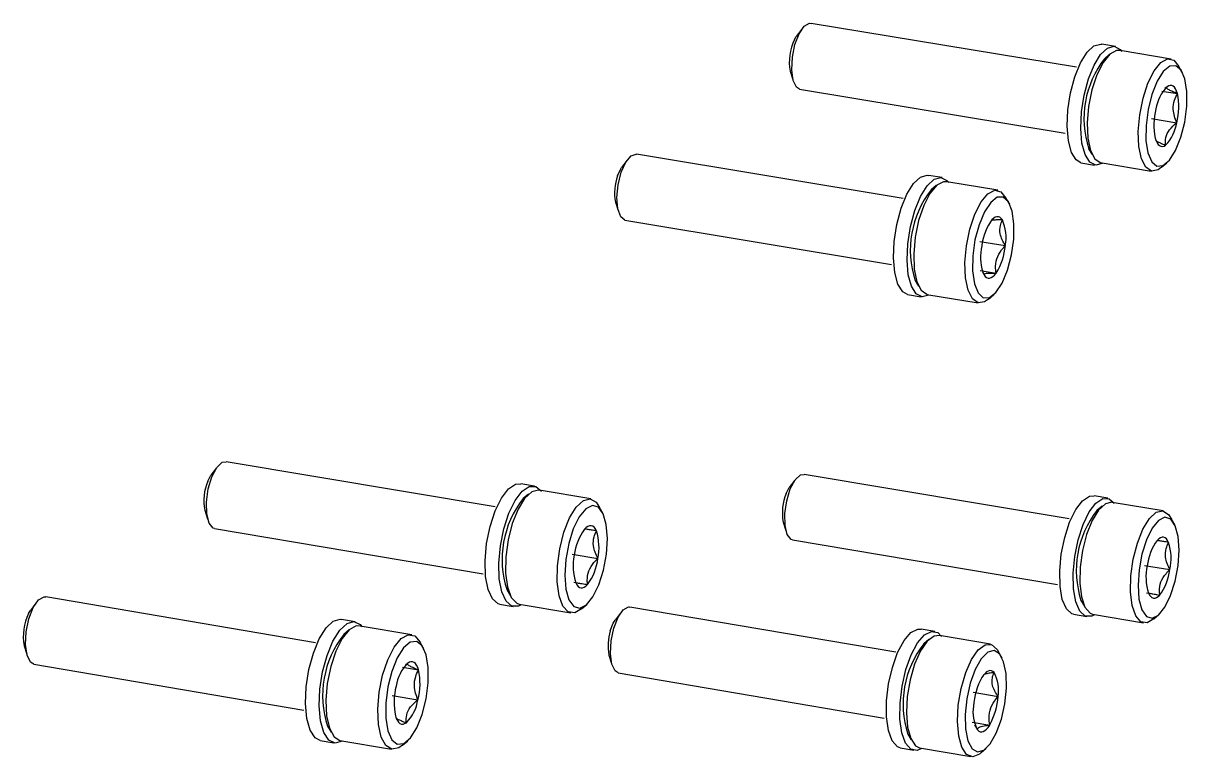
# Model space of a CAD drawing. Header units: millimetres. Extents: x 0 to 279, y 0 to 216.
# Drawn here: x 193.7 to 208.75, y 92.76 to 102.25 of the extents above; entities that cross this region are included whole.
import ezdxf

# ---------------------------------------------------------------- set-up
doc = ezdxf.new("R2010")
doc.units = ezdxf.units.MM

msp = doc.modelspace()

# ---------------------------------------------------------------- linework, layer by layer
at = {"color": 7, "linetype": 'Continuous', "lineweight": 25}
for p, q in [((207.329, 101.684), (203.892, 102.251)), ((203.772, 102.176), (203.7, 102.082)), ((203.676, 102.042), (203.7, 102.082)), ((207.831, 101.952), (207.656, 101.981)), ((207.757, 101.851), (207.69, 101.794)), ((208.551, 101.79), (207.891, 101.899)), ((208.701, 101.61), (208.657, 101.683)), ((203.621, 101.633), (203.657, 101.525)), ((203.742, 101.401), (207.179, 100.832)), ((208.432, 101.376), (208.635, 101.343)), ((208.501, 101.432), (208.473, 101.409)), ((208.298, 101.019), (208.625, 100.965)), ((207.485, 100.629), (207.529, 100.556)), ((201.512, 100.483), (201.44, 100.388)), ((205.083, 99.986), (201.633, 100.559)), ((207.386, 100.447), (207.561, 100.418)), ((207.636, 100.45), (208.296, 100.34)), ((208.43, 100.389), (208.497, 100.445)), ((205.588, 100.255), (205.412, 100.284)), ((205.512, 100.152), (205.445, 100.095)), ((206.311, 100.091), (205.648, 100.201)), ((201.361, 99.937), (201.397, 99.829)), ((206.463, 99.911), (206.419, 99.984)), ((201.483, 99.704), (204.933, 99.13)), ((206.078, 99.43), (206.406, 99.375)), ((206.081, 99.054), (206.287, 99.02)), ((206.113, 99.032), (206.132, 98.996)), ((205.239, 98.925), (205.284, 98.851)), ((205.141, 98.742), (205.317, 98.713)), ((205.392, 98.744), (206.054, 98.634)), ((206.19, 98.683), (206.257, 98.74)), ((199.803, 95.992), (196.322, 96.578)), ((196.083, 96.324), (196.125, 96.405)), ((196.197, 96.5), (196.125, 96.405)), ((207.231, 95.838), (203.801, 96.414)), ((200.313, 96.263), (200.136, 96.292)), ((203.57, 96.167), (203.61, 96.245)), ((203.682, 96.338), (203.61, 96.245)), ((200.234, 96.157), (200.167, 96.1)), ((201.042, 96.095), (200.374, 96.208)), ((207.732, 96.104), (207.557, 96.134)), ((196.045, 95.949), (196.081, 95.84)), ((201.198, 95.913), (201.153, 95.987)), ((207.658, 96.001), (207.591, 95.945)), ((208.45, 95.94), (207.791, 96.05)), ((203.531, 95.796), (203.567, 95.689)), ((208.6, 95.762), (208.556, 95.835)), ((196.169, 95.713), (199.65, 95.125)), ((203.652, 95.566), (207.081, 94.988)), ((200.798, 95.382), (201.133, 95.325)), ((208.207, 95.236), (208.536, 95.181)), ((199.958, 94.916), (200.002, 94.842)), ((200.823, 95.018), (201, 94.988)), ((208.235, 94.881), (208.406, 94.852)), ((193.86, 94.748), (193.788, 94.653)), ((197.48, 94.235), (193.986, 94.828)), ((199.86, 94.732), (200.037, 94.702)), ((200.113, 94.734), (200.782, 94.621)), ((200.921, 94.672), (200.989, 94.729)), ((207.386, 94.782), (207.43, 94.709)), ((193.763, 94.612), (193.788, 94.653)), ((201.426, 94.619), (201.355, 94.525)), ((204.99, 94.114), (201.547, 94.696)), ((207.288, 94.603), (207.462, 94.573)), ((207.537, 94.605), (208.195, 94.494)), ((208.329, 94.543), (208.395, 94.599)), ((197.993, 94.507), (197.815, 94.537)), ((198.725, 94.338), (198.054, 94.451)), ((197.912, 94.4), (197.845, 94.342)), ((205.493, 94.381), (205.318, 94.41)), ((205.418, 94.277), (205.351, 94.22)), ((206.214, 94.215), (205.553, 94.327)), ((193.707, 94.195), (193.742, 94.085)), ((198.882, 94.154), (198.837, 94.229)), ((198.671, 93.971), (198.643, 93.946)), ((201.275, 94.075), (201.311, 93.966)), ((206.366, 94.036), (206.322, 94.11)), ((193.832, 93.958), (197.326, 93.363)), ((198.605, 93.917), (198.812, 93.882)), ((201.397, 93.843), (204.839, 93.259)), ((198.47, 93.553), (198.804, 93.496)), ((205.992, 93.594), (206.313, 93.54)), ((197.635, 93.153), (197.679, 93.078)), ((205.976, 93.208), (206.205, 93.169)), ((206.007, 93.171), (206.046, 93.106)), ((197.538, 92.968), (197.715, 92.938)), ((197.792, 92.97), (198.463, 92.856)), ((198.604, 92.908), (198.671, 92.965)), ((205.145, 93.052), (205.189, 92.978)), ((205.047, 92.872), (205.222, 92.842)), ((205.297, 92.873), (205.958, 92.761)), ((206.093, 92.812), (206.16, 92.868))]:
    msp.add_line(p, q, dxfattribs=at)
at = {"color": 7, "linetype": 'Continuous', "lineweight": 25, "flags": 128}
for points in [[(203.737, 102.118), (203.803, 102.215), (203.871, 102.253), (203.892, 102.251)], [(203.742, 101.401), (203.702, 101.426), (203.66, 101.514), (203.642, 101.65), (203.65, 101.812), (203.683, 101.977), (203.737, 102.118)], [(207.38, 101.741), (207.465, 101.878), (207.554, 101.961), (207.641, 101.984), (207.656, 101.981)], [(207.555, 101.712), (207.64, 101.849), (207.729, 101.932), (207.816, 101.955), (207.893, 101.915), (207.916, 101.887)], [(207.891, 101.899), (207.846, 101.9), (207.759, 101.853), (207.671, 101.745), (207.592, 101.587), (207.528, 101.391), (207.485, 101.177), (207.467, 100.962), (207.475, 100.767), (207.509, 100.607), (207.565, 100.498), (207.636, 100.45)], [(207.386, 100.447), (207.324, 100.484), (207.263, 100.582), (207.223, 100.732), (207.207, 100.921), (207.216, 101.134), (207.251, 101.353), (207.307, 101.561), (207.38, 101.741)], [(207.662, 100.438), (207.576, 100.416), (207.499, 100.455), (207.438, 100.553), (207.398, 100.703), (207.382, 100.892), (207.391, 101.105), (207.425, 101.324), (207.482, 101.532), (207.555, 101.712)], [(208.43, 100.389), (208.384, 100.355), (208.299, 100.34), (208.225, 100.389), (208.169, 100.498), (208.135, 100.657), (208.127, 100.853), (208.146, 101.068), (208.189, 101.282), (208.253, 101.478), (208.332, 101.636), (208.419, 101.744), (208.506, 101.791), (208.586, 101.774), (208.652, 101.694), (208.657, 101.683)], [(208.61, 100.607), (208.678, 100.777), (208.728, 100.974), (208.754, 101.178), (208.755, 101.371), (208.729, 101.532), (208.681, 101.647), (208.614, 101.704), (208.535, 101.697), (208.451, 101.627), (208.371, 101.502), (208.304, 101.332), (208.254, 101.135), (208.228, 100.93), (208.227, 100.737), (208.252, 100.575), (208.301, 100.461), (208.368, 100.404), (208.447, 100.411), (208.531, 100.481), (208.61, 100.607)], [(208.635, 101.343), (208.624, 101.376), (208.611, 101.403), (208.596, 101.424), (208.58, 101.439), (208.561, 101.448), (208.542, 101.449), (208.521, 101.444), (208.501, 101.432)], [(208.347, 100.765), (208.358, 100.732), (208.371, 100.705), (208.386, 100.684), (208.402, 100.669), (208.421, 100.661), (208.44, 100.659), (208.461, 100.664), (208.481, 100.676)], [(201.436, 100.324), (201.495, 100.456), (201.563, 100.539), (201.63, 100.56), (201.633, 100.559)], [(201.483, 99.704), (201.429, 99.748), (201.392, 99.85), (201.38, 99.996), (201.396, 100.162), (201.436, 100.324)], [(201.388, 100.278), (201.428, 100.37), (201.44, 100.388)], [(205.059, 99.859), (205.133, 100.04), (205.219, 100.179), (205.309, 100.263), (205.397, 100.287), (205.412, 100.284)], [(205.648, 100.201), (205.607, 100.202), (205.518, 100.157), (205.43, 100.051), (205.35, 99.893), (205.284, 99.698), (205.24, 99.483), (205.221, 99.267), (205.228, 99.069), (205.261, 98.908), (205.318, 98.796), (205.392, 98.745), (205.392, 98.744)], [(205.235, 99.83), (205.309, 100.011), (205.394, 100.15), (205.485, 100.234), (205.572, 100.257), (205.65, 100.218), (205.675, 100.19)], [(206.19, 98.683), (206.139, 98.647), (206.054, 98.634), (205.98, 98.686), (205.924, 98.797), (205.891, 98.959), (205.884, 99.157), (205.903, 99.373), (205.947, 99.588), (206.012, 99.783), (206.093, 99.941), (206.181, 100.047), (206.269, 100.093), (206.35, 100.073), (206.415, 99.99), (206.419, 99.984)], [(206.435, 99.057), (206.486, 99.254), (206.515, 99.459), (206.517, 99.655), (206.494, 99.82), (206.447, 99.94), (206.38, 100.002), (206.301, 100.001), (206.217, 99.935), (206.136, 99.813), (206.066, 99.645), (206.014, 99.449), (205.986, 99.243), (205.983, 99.048), (206.006, 98.882), (206.054, 98.762), (206.12, 98.7), (206.2, 98.702), (206.284, 98.767), (206.365, 98.89), (206.435, 99.057)], [(205.141, 98.742), (205.079, 98.778), (205.017, 98.877), (204.976, 99.027), (204.959, 99.216), (204.969, 99.43), (205.003, 99.65), (205.059, 99.859)], [(205.418, 98.734), (205.332, 98.71), (205.254, 98.749), (205.192, 98.848), (205.151, 98.997), (205.135, 99.187), (205.144, 99.4), (205.178, 99.621), (205.235, 99.83)], [(206.369, 99.707), (206.353, 99.727), (206.336, 99.741), (206.317, 99.748), (206.297, 99.748), (206.277, 99.741), (206.256, 99.728), (206.234, 99.709), (206.213, 99.683)], [(206.132, 98.996), (206.147, 98.976), (206.165, 98.962), (206.183, 98.955), (206.203, 98.955), (206.224, 98.961), (206.245, 98.974), (206.266, 98.994), (206.287, 99.02)], [(196.136, 96.383), (196.2, 96.504), (196.271, 96.571), (196.322, 96.578)], [(196.169, 95.713), (196.153, 95.719), (196.1, 95.782), (196.07, 95.9), (196.066, 96.056), (196.089, 96.226), (196.136, 96.383)], [(203.623, 96.226), (203.685, 96.344), (203.754, 96.408), (203.801, 96.414)], [(199.803, 95.94), (199.885, 96.107), (199.975, 96.227), (200.067, 96.288), (200.136, 96.292)], [(199.981, 95.91), (200.062, 96.077), (200.152, 96.197), (200.244, 96.258), (200.331, 96.257), (200.402, 96.197)], [(200.374, 96.208), (200.365, 96.209), (200.276, 96.188), (200.185, 96.103), (200.099, 95.962), (200.025, 95.777), (199.971, 95.565), (199.942, 95.345), (199.939, 95.135), (199.963, 94.956), (200.012, 94.822), (200.082, 94.746), (200.113, 94.734)], [(200.921, 94.672), (200.834, 94.622), (200.75, 94.633), (200.681, 94.709), (200.632, 94.843), (200.607, 95.022), (200.61, 95.232), (200.64, 95.452), (200.694, 95.665), (200.767, 95.85), (200.853, 95.991), (200.945, 96.076), (201.033, 96.097), (201.111, 96.052), (201.153, 95.987)], [(203.652, 95.566), (203.635, 95.572), (203.584, 95.635), (203.556, 95.753), (203.553, 95.906), (203.577, 96.073), (203.623, 96.226)], [(207.239, 95.794), (207.318, 95.957), (207.406, 96.072), (207.495, 96.13), (207.557, 96.134)], [(207.413, 95.764), (207.492, 95.927), (207.58, 96.043), (207.669, 96.101), (207.752, 96.097), (207.817, 96.04)], [(199.86, 94.732), (199.842, 94.738), (199.768, 94.802), (199.713, 94.923), (199.68, 95.092), (199.674, 95.296), (199.693, 95.517), (199.738, 95.737), (199.803, 95.94)], [(201.145, 94.984), (201.205, 95.174), (201.244, 95.381), (201.256, 95.584), (201.242, 95.765), (201.201, 95.904), (201.14, 95.989), (201.062, 96.011), (200.977, 95.968), (200.892, 95.864), (200.815, 95.71), (200.755, 95.519), (200.717, 95.312), (200.705, 95.108), (200.719, 94.928), (200.759, 94.788), (200.821, 94.703), (200.899, 94.681), (200.984, 94.725), (201.069, 94.829), (201.145, 94.984)], [(207.791, 96.05), (207.786, 96.052), (207.701, 96.033), (207.612, 95.952), (207.529, 95.815), (207.457, 95.635), (207.404, 95.427), (207.374, 95.211), (207.369, 95.005), (207.391, 94.828), (207.437, 94.695), (207.504, 94.618), (207.537, 94.605)], [(208.329, 94.543), (208.243, 94.494), (208.162, 94.507), (208.096, 94.584), (208.05, 94.717), (208.028, 94.894), (208.032, 95.1), (208.062, 95.317), (208.116, 95.524), (208.187, 95.704), (208.271, 95.841), (208.359, 95.923), (208.444, 95.941), (208.518, 95.895), (208.556, 95.835)], [(200.142, 94.724), (200.106, 94.707), (200.019, 94.708), (199.945, 94.772), (199.89, 94.893), (199.857, 95.063), (199.851, 95.266), (199.871, 95.487), (199.915, 95.707), (199.981, 95.91)], [(207.288, 94.603), (207.267, 94.61), (207.197, 94.674), (207.144, 94.795), (207.115, 94.963), (207.11, 95.163), (207.13, 95.38), (207.175, 95.596), (207.239, 95.794)], [(208.545, 94.844), (208.604, 95.03), (208.643, 95.233), (208.656, 95.433), (208.643, 95.611), (208.606, 95.749), (208.547, 95.834), (208.473, 95.858), (208.391, 95.818), (208.309, 95.718), (208.234, 95.567), (208.175, 95.381), (208.137, 95.178), (208.124, 94.978), (208.136, 94.8), (208.174, 94.661), (208.232, 94.576), (208.307, 94.553), (208.389, 94.593), (208.471, 94.694), (208.545, 94.844)], [(201.114, 95.683), (201.1, 95.709), (201.084, 95.729), (201.066, 95.742), (201.046, 95.748), (201.026, 95.747), (201.004, 95.74), (200.983, 95.726), (200.961, 95.705)], [(207.562, 94.595), (207.525, 94.577), (207.442, 94.58), (207.371, 94.645), (207.319, 94.766), (207.289, 94.933), (207.284, 95.134), (207.305, 95.351), (207.349, 95.567), (207.413, 95.764)], [(208.52, 95.534), (208.507, 95.559), (208.492, 95.579), (208.475, 95.592), (208.456, 95.599), (208.436, 95.599), (208.416, 95.592), (208.395, 95.579), (208.374, 95.559)], [(200.847, 95.009), (200.861, 94.984), (200.877, 94.964), (200.895, 94.951), (200.915, 94.945), (200.935, 94.946), (200.956, 94.953), (200.978, 94.967), (201, 94.988)], [(208.259, 94.877), (208.273, 94.851), (208.288, 94.832), (208.305, 94.818), (208.324, 94.812), (208.344, 94.812), (208.364, 94.819), (208.385, 94.832), (208.406, 94.852)], [(193.824, 94.689), (193.893, 94.789), (193.964, 94.829), (193.986, 94.828)], [(193.832, 93.958), (193.791, 93.983), (193.746, 94.072), (193.726, 94.21), (193.734, 94.375), (193.769, 94.544), (193.824, 94.689)], [(201.339, 94.422), (201.394, 94.564), (201.46, 94.66), (201.529, 94.697), (201.547, 94.696)], [(197.526, 94.286), (197.615, 94.428), (197.708, 94.514), (197.799, 94.539), (197.815, 94.537)], [(198.054, 94.451), (198.006, 94.452), (197.915, 94.402), (197.824, 94.29), (197.741, 94.127), (197.675, 93.927), (197.631, 93.708), (197.613, 93.489), (197.622, 93.29), (197.658, 93.128), (197.718, 93.018), (197.792, 92.97)], [(197.704, 94.256), (197.792, 94.397), (197.886, 94.484), (197.976, 94.509), (198.057, 94.47), (198.083, 94.441)], [(201.294, 94.39), (201.332, 94.487), (201.355, 94.525)], [(201.397, 93.843), (201.355, 93.87), (201.313, 93.958), (201.295, 94.095), (201.304, 94.258), (201.339, 94.422)], [(197.538, 92.968), (197.473, 93.004), (197.408, 93.104), (197.366, 93.255), (197.348, 93.447), (197.357, 93.664), (197.392, 93.888), (197.45, 94.101), (197.526, 94.286)], [(198.604, 92.908), (198.555, 92.872), (198.466, 92.855), (198.389, 92.903), (198.33, 93.013), (198.294, 93.175), (198.284, 93.375), (198.303, 93.594), (198.347, 93.813), (198.413, 94.013), (198.495, 94.177), (198.586, 94.288), (198.678, 94.338), (198.762, 94.322), (198.831, 94.242), (198.837, 94.229)], [(204.945, 93.916), (205.013, 94.108), (205.096, 94.263), (205.185, 94.367), (205.274, 94.412), (205.318, 94.41)], [(205.12, 93.887), (205.189, 94.079), (205.271, 94.233), (205.36, 94.337), (205.45, 94.382), (205.531, 94.365), (205.58, 94.317)], [(205.553, 94.327), (205.484, 94.32), (205.395, 94.254), (205.309, 94.13), (205.233, 93.959), (205.174, 93.755), (205.137, 93.538), (205.126, 93.327), (205.141, 93.14), (205.182, 92.993), (205.244, 92.901), (205.297, 92.873)], [(197.821, 92.96), (197.732, 92.936), (197.651, 92.974), (197.586, 93.073), (197.544, 93.225), (197.526, 93.417), (197.535, 93.634), (197.57, 93.858), (197.628, 94.071), (197.704, 94.256)], [(198.79, 93.132), (198.86, 93.306), (198.911, 93.508), (198.938, 93.717), (198.937, 93.913), (198.91, 94.077), (198.859, 94.193), (198.788, 94.25), (198.705, 94.241), (198.618, 94.168), (198.535, 94.039), (198.465, 93.864), (198.414, 93.662), (198.387, 93.453), (198.387, 93.257), (198.415, 93.092), (198.466, 92.976), (198.537, 92.92), (198.62, 92.929), (198.707, 93.002), (198.79, 93.132)], [(206.093, 92.812), (206.071, 92.794), (205.984, 92.759), (205.905, 92.789), (205.843, 92.881), (205.803, 93.027), (205.787, 93.215), (205.798, 93.426), (205.835, 93.643), (205.894, 93.847), (205.97, 94.018), (206.057, 94.142), (206.145, 94.208), (206.229, 94.21), (206.3, 94.148), (206.322, 94.11)], [(206.355, 93.243), (206.4, 93.444), (206.421, 93.648), (206.416, 93.835), (206.385, 93.988), (206.332, 94.09), (206.261, 94.132), (206.179, 94.111), (206.095, 94.027), (206.017, 93.889), (205.952, 93.711), (205.907, 93.509), (205.886, 93.305), (205.891, 93.118), (205.922, 92.965), (205.976, 92.863), (206.047, 92.821), (206.128, 92.843), (206.212, 92.927), (206.29, 93.065), (206.355, 93.243)], [(198.812, 93.882), (198.801, 93.915), (198.787, 93.943), (198.771, 93.964), (198.754, 93.979), (198.735, 93.987), (198.714, 93.989), (198.693, 93.983), (198.671, 93.971)], [(205.047, 92.872), (205.009, 92.888), (204.941, 92.966), (204.893, 93.099), (204.868, 93.276), (204.869, 93.482), (204.895, 93.702), (204.945, 93.916)], [(205.323, 92.864), (205.265, 92.841), (205.184, 92.858), (205.116, 92.936), (205.068, 93.069), (205.043, 93.246), (205.044, 93.453), (205.07, 93.672), (205.12, 93.887)], [(206.261, 93.847), (206.244, 93.862), (206.226, 93.871), (206.207, 93.873), (206.186, 93.868), (206.165, 93.856), (206.144, 93.838), (206.123, 93.814), (206.102, 93.784)], [(198.513, 93.288), (198.524, 93.254), (198.538, 93.227), (198.554, 93.206), (198.571, 93.191), (198.591, 93.182), (198.611, 93.181), (198.632, 93.187), (198.654, 93.199)], [(206.046, 93.106), (206.063, 93.091), (206.081, 93.082), (206.101, 93.08), (206.121, 93.085), (206.142, 93.097), (206.164, 93.115), (206.185, 93.139), (206.205, 93.169)]]:
    msp.add_lwpolyline(points, dxfattribs=at)
at = {"color": 7, "linetype": 'Continuous', "lineweight": 25}
for centre, radius, start, end in [((204.282, 101.752), 0.672, 154.3996, 190.1925), ((208.686, 101.019), 1.262, 142.0969, 197.9785), ((208.872, 101.067), 0.521, 135.4498, 171.5518), ((207.808, 101.175), 0.844, 345.6063, 11.501), ((209.174, 100.934), 0.844, 165.6, 191.5185), ((208.11, 101.041), 0.521, 315.4867, 351.5435), ((201.989, 100.059), 0.64, 159.9669, 190.9863), ((206.439, 99.317), 1.262, 141.9367, 198.1108), ((205.849, 99.481), 0.567, 349.2753, 23.4684), ((206.899, 99.256), 0.807, 148.1174, 174.9722), ((206.651, 99.222), 0.567, 169.2674, 203.5017), ((205.602, 99.446), 0.808, 328.1369, 354.966), ((196.694, 96.072), 0.661, 157.5952, 190.7258), ((201.16, 95.314), 1.267, 141.667, 198.3147), ((204.181, 95.916), 0.661, 157.6304, 190.4247), ((208.587, 95.17), 1.262, 142.1314, 197.8915), ((201.526, 95.286), 0.704, 143.4616, 173.3174), ((200.465, 95.468), 0.683, 347.8842, 18.3329), ((208.928, 95.148), 0.69, 143.4933, 173.1764), ((207.86, 95.327), 0.692, 347.7957, 17.3995), ((201.495, 95.224), 0.683, 167.8773, 198.3591), ((200.434, 95.407), 0.704, 323.487, 353.3109), ((208.919, 95.084), 0.692, 167.7891, 197.4241), ((207.851, 95.263), 0.69, 323.5185, 353.17), ((194.368, 94.318), 0.672, 154.0378, 190.486), ((198.839, 93.553), 1.269, 141.5631, 198.3896), ((201.921, 94.194), 0.657, 162.6505, 190.4155), ((206.349, 93.442), 1.266, 142.0516, 197.9431), ((199.05, 93.593), 0.535, 135.1466, 171.3728), ((197.993, 93.707), 0.838, 345.4444, 12.0604), ((205.854, 93.621), 0.466, 349.9676, 29.0622), ((199.332, 93.463), 0.837, 165.4378, 192.0789), ((206.88, 93.358), 0.887, 151.2505, 176.3748), ((205.427, 93.596), 0.887, 331.2665, 356.3686), ((198.274, 93.577), 0.536, 315.1841, 351.3646), ((206.453, 93.333), 0.465, 169.9578, 209.1044)]:
    msp.add_arc(centre, radius, start, end, dxfattribs=at)
for points, knots in [([(208.635, 101.343), (208.624, 101.347), (208.603, 101.355), (208.574, 101.367), (208.548, 101.379), (208.524, 101.391), (208.505, 101.405), (208.497, 101.416), (208.496, 101.425), (208.499, 101.43), (208.501, 101.432)], [0, 0, 0, 0, 0.107786, 0.216167, 0.327311, 0.439954, 0.593485, 0.752147, 0.875506, 1, 1, 1, 1]), ([(208.625, 100.965), (208.615, 100.992), (208.592, 101.049), (208.575, 101.15), (208.59, 101.253), (208.621, 101.315), (208.635, 101.343)], [0, 0, 0, 0, 0.2164527, 0.4403056, 0.751896, 1, 1, 1, 1]), ([(208.481, 100.676), (208.48, 100.691), (208.476, 100.741), (208.494, 100.827), (208.557, 100.908), (208.607, 100.95), (208.625, 100.965)], [0, 0, 0, 0, 0.156025, 0.493707, 0.819058, 1, 1, 1, 1]), ([(208.352, 100.751), (208.351, 100.746), (208.35, 100.734), (208.405, 100.706), (208.458, 100.685), (208.481, 100.676)], [0, 0, 0, 0, 0.293248, 0.686708, 1, 1, 1, 1]), ([(206.369, 99.707), (206.358, 99.707), (206.335, 99.707), (206.304, 99.707), (206.275, 99.706), (206.249, 99.704), (206.231, 99.702), (206.226, 99.699), (206.224, 99.698)], [0, 0, 0, 0, 0.167573, 0.336073, 0.508866, 0.683991, 0.922684, 1, 1, 1, 1]), ([(206.406, 99.375), (206.392, 99.4), (206.363, 99.45), (206.334, 99.539), (206.336, 99.629), (206.359, 99.683), (206.369, 99.707)], [0, 0, 0, 0, 0.216453, 0.440306, 0.751896, 1, 1, 1, 1]), ([(206.287, 99.02), (206.285, 99.039), (206.276, 99.098), (206.287, 99.203), (206.343, 99.305), (206.389, 99.357), (206.406, 99.375)], [0, 0, 0, 0, 0.156025, 0.493707, 0.819058, 1, 1, 1, 1]), ([(206.132, 98.996), (206.132, 99.003), (206.133, 99.015), (206.205, 99.021), (206.262, 99.02), (206.287, 99.02)], [0, 0, 0, 0, 0.439122, 0.751371, 1, 1, 1, 1]), ([(201.114, 95.683), (201.103, 95.685), (201.08, 95.689), (201.049, 95.693), (201.021, 95.698), (200.994, 95.702), (200.973, 95.705), (200.962, 95.706), (200.961, 95.706), (200.96, 95.706)], [0, 0, 0, 0, 0.13128, 0.263287, 0.398656, 0.535853, 0.72285, 0.916096, 1, 1, 1, 1]), ([(201.133, 95.325), (201.12, 95.352), (201.094, 95.406), (201.069, 95.501), (201.076, 95.599), (201.102, 95.657), (201.114, 95.683)], [0, 0, 0, 0, 0.216453, 0.440306, 0.751896, 1, 1, 1, 1]), ([(208.52, 95.534), (208.509, 95.536), (208.488, 95.539), (208.457, 95.544), (208.43, 95.549), (208.404, 95.553), (208.384, 95.557), (208.374, 95.559), (208.373, 95.559), (208.372, 95.559)], [0, 0, 0, 0, 0.128627, 0.257966, 0.3906, 0.525024, 0.708242, 0.897583, 1, 1, 1, 1]), ([(208.536, 95.181), (208.524, 95.207), (208.498, 95.26), (208.475, 95.354), (208.482, 95.45), (208.509, 95.508), (208.52, 95.534)], [0, 0, 0, 0, 0.216453, 0.440306, 0.751896, 1, 1, 1, 1]), ([(201, 94.988), (200.998, 95.006), (200.992, 95.063), (201.007, 95.163), (201.067, 95.259), (201.116, 95.308), (201.133, 95.325)], [0, 0, 0, 0, 0.156025, 0.493707, 0.819058, 1, 1, 1, 1]), ([(208.406, 94.852), (208.404, 94.87), (208.398, 94.925), (208.412, 95.022), (208.471, 95.116), (208.519, 95.163), (208.536, 95.181)], [0, 0, 0, 0, 0.156025, 0.493707, 0.819058, 1, 1, 1, 1]), ([(200.847, 95.009), (200.847, 95.01), (200.847, 95.011), (200.918, 95.001), (200.975, 94.992), (201, 94.988)], [0, 0, 0, 0, 0.439122, 0.751371, 1, 1, 1, 1]), ([(208.259, 94.877), (208.259, 94.877), (208.257, 94.877), (208.326, 94.866), (208.381, 94.856), (208.406, 94.852)], [0, 0, 0, 0, 0.439122, 0.751371, 1, 1, 1, 1]), ([(198.812, 93.882), (198.801, 93.886), (198.78, 93.894), (198.75, 93.906), (198.723, 93.918), (198.698, 93.931), (198.678, 93.944), (198.668, 93.955), (198.667, 93.964), (198.67, 93.968), (198.671, 93.971)], [0, 0, 0, 0, 0.107786, 0.216167, 0.327311, 0.439954, 0.593485, 0.752147, 0.875506, 1, 1, 1, 1]), ([(198.804, 93.496), (198.793, 93.525), (198.77, 93.583), (198.752, 93.686), (198.767, 93.791), (198.798, 93.854), (198.812, 93.882)], [0, 0, 0, 0, 0.216453, 0.440306, 0.751896, 1, 1, 1, 1]), ([(206.261, 93.847), (206.25, 93.846), (206.227, 93.844), (206.196, 93.839), (206.167, 93.834), (206.142, 93.828), (206.131, 93.823), (206.125, 93.82)], [0, 0, 0, 0, 0.194087, 0.389247, 0.58938, 0.792213, 1, 1, 1, 1]), ([(206.313, 93.54), (206.298, 93.563), (206.267, 93.609), (206.234, 93.692), (206.232, 93.776), (206.252, 93.825), (206.261, 93.847)], [0, 0, 0, 0, 0.216453, 0.440306, 0.751896, 1, 1, 1, 1]), ([(206.205, 93.169), (206.202, 93.189), (206.192, 93.251), (206.2, 93.36), (206.253, 93.466), (206.297, 93.52), (206.313, 93.54)], [0, 0, 0, 0, 0.156025, 0.493707, 0.819058, 1, 1, 1, 1]), ([(198.654, 93.199), (198.653, 93.215), (198.649, 93.266), (198.668, 93.355), (198.734, 93.439), (198.785, 93.481), (198.804, 93.496)], [0, 0, 0, 0, 0.156025, 0.493707, 0.819058, 1, 1, 1, 1]), ([(198.519, 93.274), (198.518, 93.269), (198.518, 93.257), (198.576, 93.229), (198.63, 93.208), (198.654, 93.199)], [0, 0, 0, 0, 0.297312, 0.688509, 1, 1, 1, 1]), ([(206.046, 93.106), (206.047, 93.119), (206.049, 93.141), (206.122, 93.16), (206.18, 93.167), (206.205, 93.169)], [0, 0, 0, 0, 0.439122, 0.751371, 1, 1, 1, 1])]:
    msp.add_open_spline(points, degree=3, knots=knots, dxfattribs=at)

doc.saveas('drawing.dxf')
